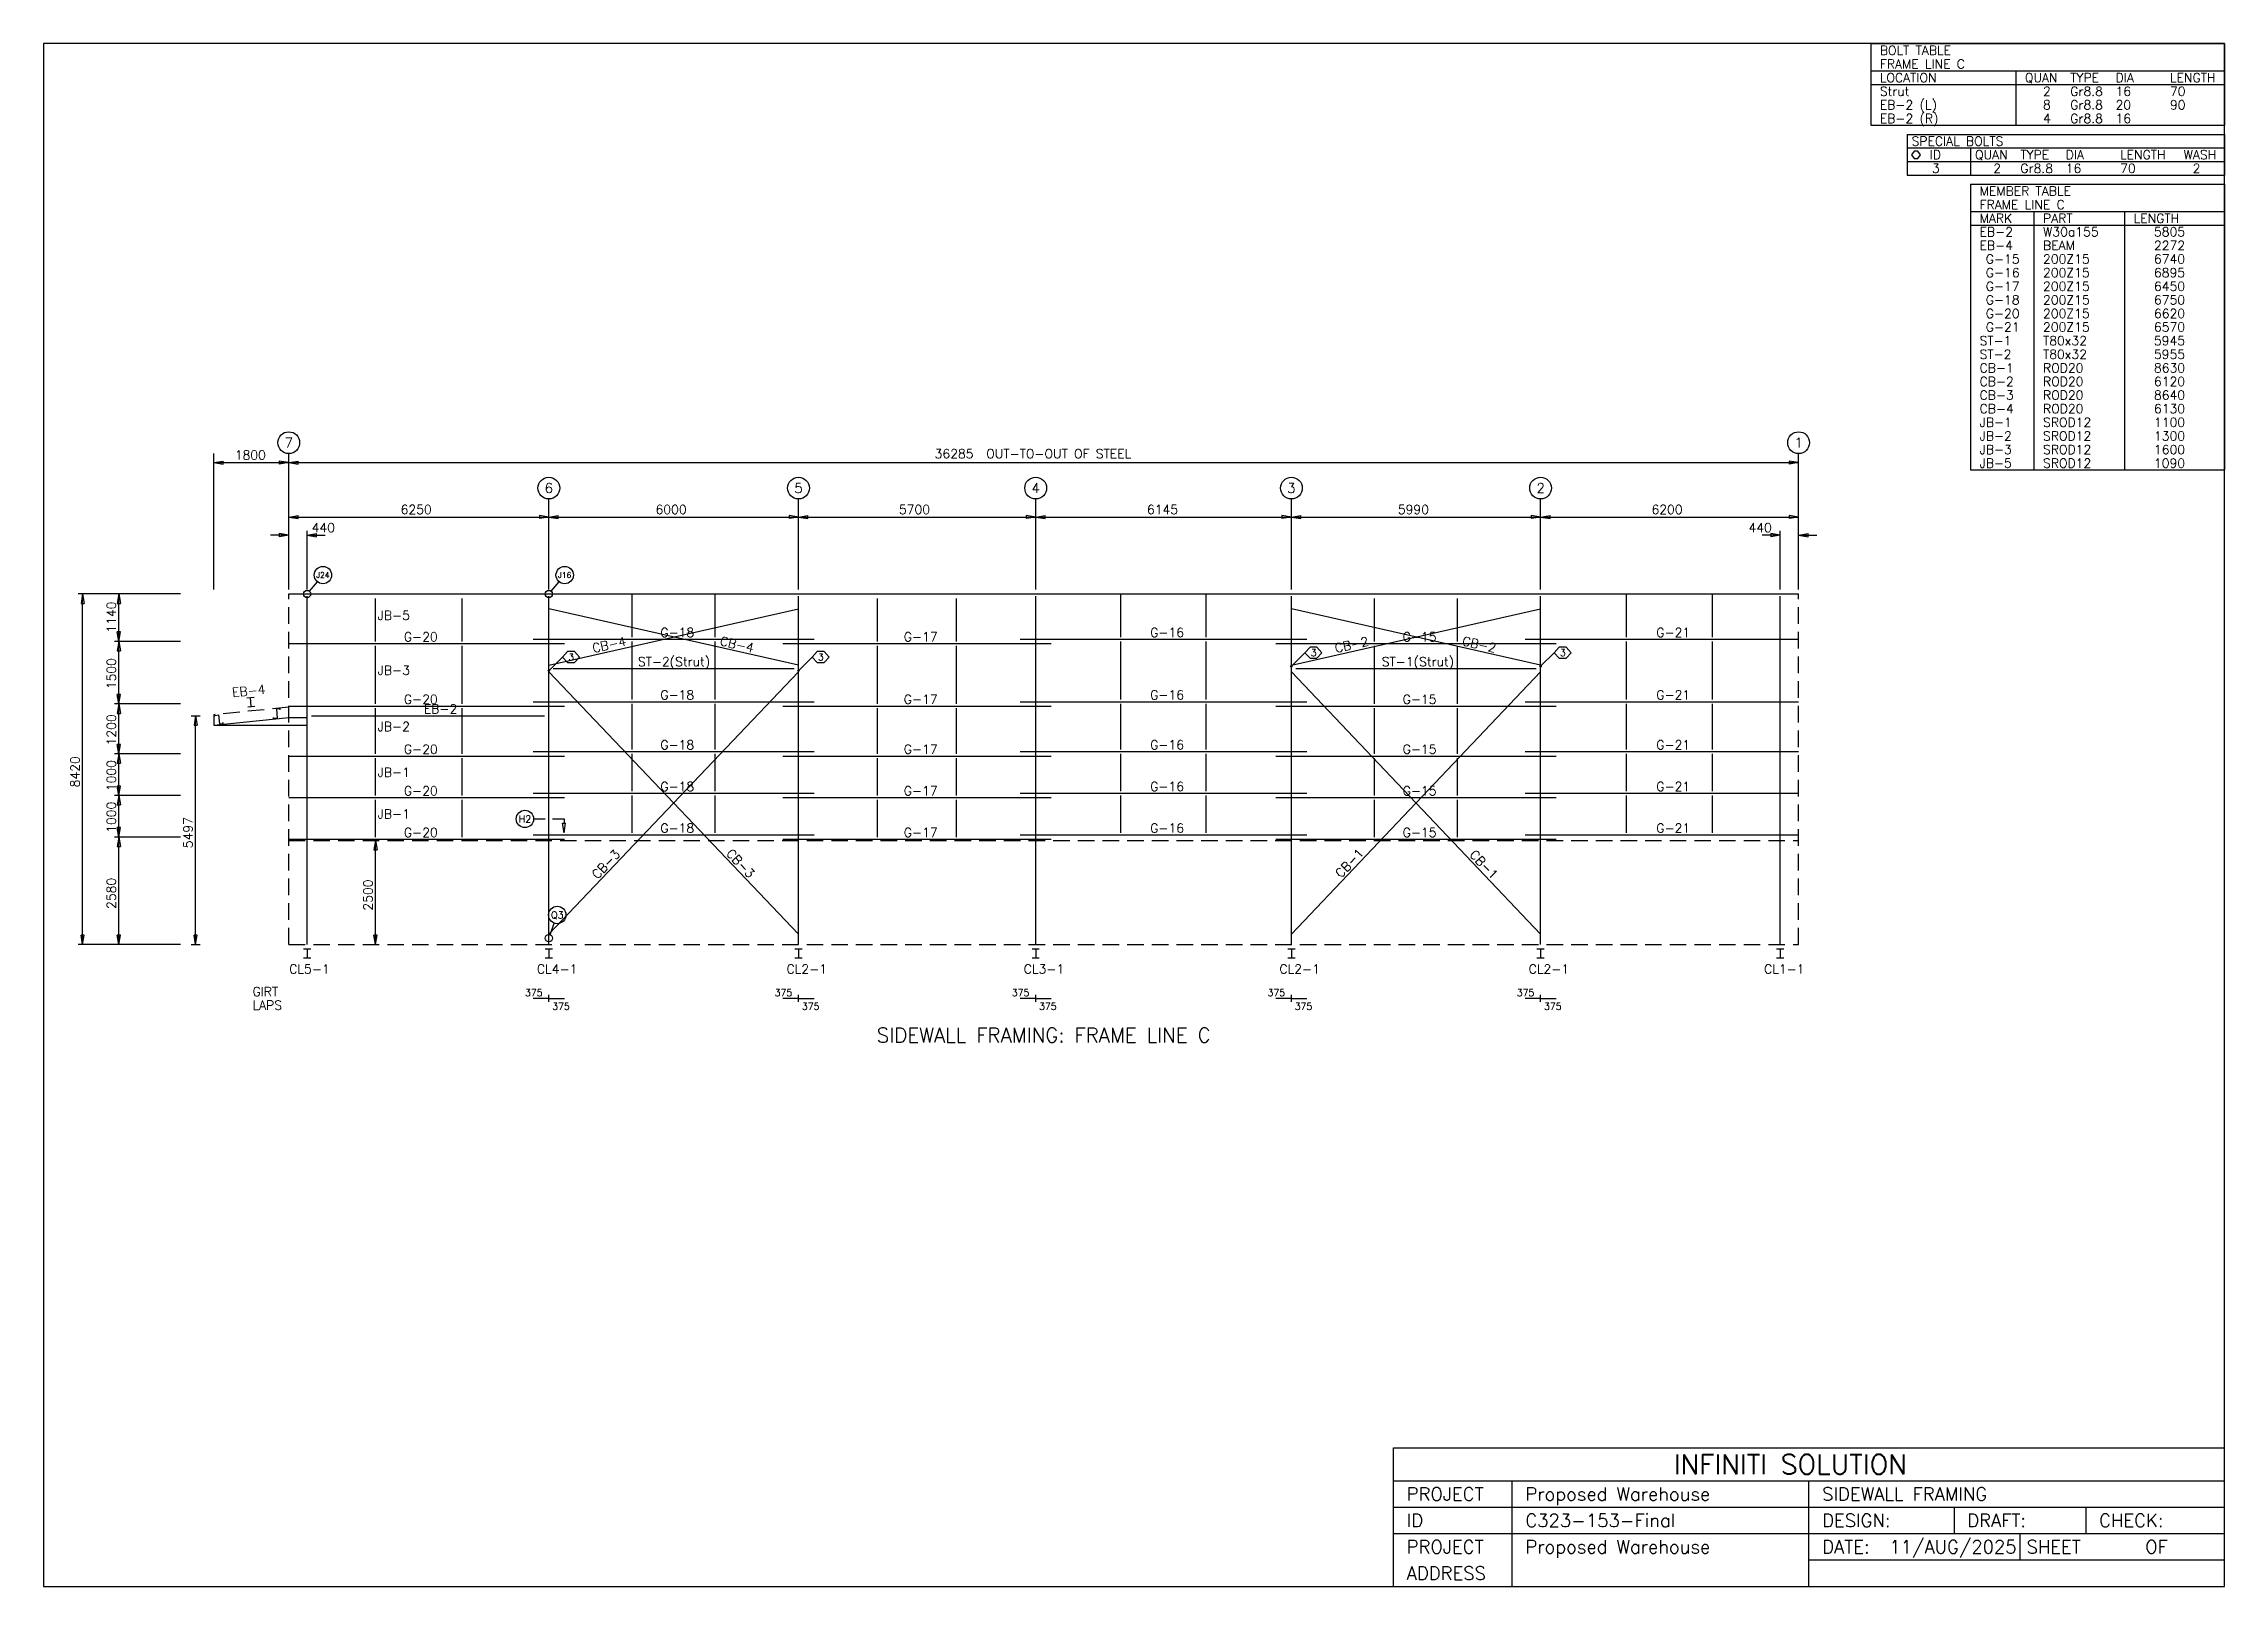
# Model space of a CAD drawing. Extents: x 0 to 52410, y 0 to 37061.
import ezdxf
from ezdxf.enums import TextEntityAlignment as Align

# ---------------------------------------------------------------- set-up
doc = ezdxf.new("R2010")
doc.units = 0
doc.linetypes.add('CONTIN', pattern=[0])
doc.linetypes.add('DASHED', pattern=[592.69, 396.19, -196.5])
doc.layers.get('0').update_dxf_attribs({"linetype": 'CONTIN'})
for name, color, linetype in [('1', 7, 'CONTIN'), ('10', 10, 'CONTIN'), ('11', 7, 'CONTIN'), ('12', 6, 'CONTIN'), ('13', 1, 'CONTIN'), ('14', 7, 'CONTIN'), ('15', 7, 'CONTIN'), ('2', 6, 'CONTIN'), ('22', 7, 'CONTIN'), ('26', 7, 'CONTIN'), ('3', 7, 'CONTIN'), ('4', 7, 'CONTIN'), ('5', 5, 'DASHED'), ('7', 7, 'CONTIN')]:
    doc.layers.add(name, color=color, linetype=linetype)
doc.styles.add('SIMPLEX', font='SIMPLEX')

# ---------------------------------------------------------------- blocks, each defined once
blk = doc.blocks.new('WCOL')
for p, q in [((-10.2, 0), (10.2, 0)), ((0, 0), (0, -25.4)), ((-10.2, -25.4), (10.2, -25.4))]:
    blk.add_line(p, q)
blk = doc.blocks.new('HEXAGON')
for p, q in [((7.6, 10.2), (0, 0)), ((0, 0), (7.6, -10.2)), ((17.8, 10.2), (7.6, 10.2)), ((25.4, 0), (17.8, 10.2)), ((17.8, -10.2), (25.4, 0)), ((7.6, -10.2), (17.8, -10.2))]:
    blk.add_line(p, q)
blk = doc.blocks.new('ARROW')
for p, q in [((0, 0), (-227, 38)), ((-227, 38), (-227, -38)), ((0, 0), (-227, -38))]:
    blk.add_line(p, q)
blk = doc.blocks.new('ARROWP')
for p, q in [((0, 0), (-227, 38)), ((-227, 38), (-227, -38)), ((0, 0), (-227, -38))]:
    blk.add_line(p, q)
blk = doc.blocks.new('CUTSEC')
at = {"layer": '7'}
for p, q in [((-366, 0), (-87, 0)), ((87, 0), (366, 0)), ((366, 0), (366, 105))]:
    blk.add_line(p, q, dxfattribs=at)
at = {"layer": '7', "rotation": 90}
blk.add_blockref('ARROWP', (366, 331), dxfattribs=at)
blk = doc.blocks.new('ZCOL')
for p, q in [((10.2, 0), (0, 0)), ((0, 0), (0, -25.4)), ((10.2, -2.5), (10.2, 0)), ((-10.2, -25.4), (-10.2, -22.9)), ((0, -25.4), (-10.2, -25.4))]:
    blk.add_line(p, q)
blk = doc.blocks.new('SW2FRM')
at = {"layer": '1'}
for p, q in [((0, 8420), (6607.56689, 8420)), ((5892.43262, 8420), (12607.5674, 8420)), ((8250.00098, 7384.59473), (8250.00098, 8420)), ((10249.999, 7384.59473), (10249.999, 8420)), ((11892.4316, 8420), (18307.5664, 8420)), ((17592.4316, 8420), (24452.5664, 8420)), ((19998.332, 7384.59473), (19998.332, 8420)), ((22046.666, 7384.59473), (22046.666, 8420)), ((23737.4316, 8420), (30442.5664, 8420)), ((29727.4277, 8420), (36284.9961, 8420)), ((32151.6602, 7384.59473), (32151.6602, 8420)), ((34218.332, 7384.59473), (34218.332, 8420)), ((2083.3335, 7279.99951), (2083.3335, 8315.4043)), ((4166.66699, 7279.99951), (4166.66699, 8315.4043)), ((6250, 6706.19971), (12249.999, 8062.90234)), ((12249.999, 6706.19971), (6250, 8062.90234)), ((14150.002, 7279.99951), (14150.002, 8315.4043)), ((16050, 7279.99951), (16050, 8315.4043)), ((24094.998, 6706.19971), (30084.998, 8062.90234)), ((30084.998, 6706.19971), (24094.998, 8062.90234)), ((26091.666, 7279.99951), (26091.666, 8315.4043)), ((28088.332, 7279.99951), (28088.332, 8315.4043)), ((0, 7227.70264), (6624.99951, 7227.70264)), ((2083.3335, 5780), (2083.3335, 7175.40479)), ((4166.66699, 5780), (4166.66699, 7175.40479)), ((5875.00049, 7332.29736), (12625, 7332.29736)), ((8250.00098, 5884.59521), (8250.00098, 7279.99951)), ((10249.999, 5884.59521), (10249.999, 7279.99951)), ((11874.999, 7227.70264), (18324.998, 7227.70264)), ((14150.002, 5780), (14150.002, 7175.40479)), ((16050, 5780), (16050, 7175.40479)), ((17574.998, 7332.29736), (24470, 7332.29736)), ((19998.332, 5884.59521), (19998.332, 7279.99951)), ((22046.666, 5884.59521), (22046.666, 7279.99951)), ((23719.998, 7227.70264), (30459.9961, 7227.70264)), ((26091.666, 5780), (26091.666, 7175.40479)), ((28088.332, 5780), (28088.332, 7175.40479)), ((29709.9961, 7332.29736), (36284.9961, 7332.29736)), ((32151.6602, 5884.59521), (32151.6602, 7279.99951)), ((34218.332, 5884.59521), (34218.332, 7279.99951)), ((6250, 250), (12249.999, 6553.7998)), ((12249.999, 250), (6250, 6553.7998)), ((6354.59521, 6630), (12145.4043, 6630)), ((24094.998, 250), (30084.998, 6553.7998)), ((30084.998, 250), (24094.998, 6553.7998)), ((24199.5938, 6630), (29980.4023, 6630)), ((5875.00049, 5832.29736), (12625, 5832.29736)), ((8250.00098, 4684.59521), (8250.00098, 5780)), ((10249.999, 4684.59521), (10249.999, 5780)), ((17574.998, 5832.29736), (24470, 5832.29736)), ((19998.332, 4684.59521), (19998.332, 5780)), ((22046.666, 4684.59521), (22046.666, 5780)), ((29709.9961, 5832.29736), (36284.9961, 5832.29736)), ((32151.6602, 4684.59521), (32151.6602, 5780)), ((34218.332, 4684.59521), (34218.332, 5780)), ((-1800.0092, 5269.99951), (0, 5450)), ((-1800.0092, 5269.99951), (0, 5269.99951)), ((-1800.0092, 5269.99951), (-1800.0092, 5269.99951)), ((0, 5727.70264), (6624.99951, 5727.70264)), ((0, 5450), (439.99997, 5450)), ((0, 5269.99951), (439.99997, 5269.99951)), ((544.59491, 5496.7998), (6145.40479, 5496.7998)), ((2083.3335, 4580), (2083.3335, 5675.40479)), ((4166.66699, 4580), (4166.66699, 5675.40479)), ((11874.999, 5727.70264), (18324.998, 5727.70264)), ((14150.002, 4580), (14150.002, 5675.40479)), ((16050, 4580), (16050, 5675.40479)), ((23719.998, 5727.70264), (30459.9961, 5727.70264)), ((26091.666, 4580), (26091.666, 5675.40479)), ((28088.332, 4580), (28088.332, 5675.40479)), ((0, 4527.70215), (6624.99951, 4527.70215)), ((2083.3335, 3580), (2083.3335, 4475.40479)), ((4166.66699, 3580), (4166.66699, 4475.40479)), ((5875.00049, 4632.29736), (12625, 4632.29736)), ((8250.00098, 3684.59521), (8250.00098, 4580)), ((10249.999, 3684.59521), (10249.999, 4580)), ((11874.999, 4527.70215), (18324.998, 4527.70215)), ((14150.002, 3580), (14150.002, 4475.40479)), ((16050, 3580), (16050, 4475.40479)), ((17574.998, 4632.29736), (24470, 4632.29736)), ((19998.332, 3684.59521), (19998.332, 4580)), ((22046.666, 3684.59521), (22046.666, 4580)), ((23719.998, 4527.70215), (30459.9961, 4527.70215)), ((26091.666, 3580), (26091.666, 4475.40479)), ((28088.332, 3580), (28088.332, 4475.40479)), ((29709.9961, 4632.29736), (36284.9961, 4632.29736)), ((32151.6602, 3684.59521), (32151.6602, 4580)), ((34218.332, 3684.59521), (34218.332, 4580)), ((0, 3527.70239), (6624.99951, 3527.70239)), ((2083.3335, 2580), (2083.3335, 3475.40479)), ((4166.66699, 2580), (4166.66699, 3475.40479)), ((5875.00049, 3632.29761), (12625, 3632.29761)), ((8250.00098, 2684.59497), (8250.00098, 3580)), ((10249.999, 2684.59497), (10249.999, 3580)), ((11874.999, 3527.70239), (18324.998, 3527.70239)), ((14150.002, 2580), (14150.002, 3475.40479)), ((16050, 2580), (16050, 3475.40479)), ((17574.998, 3632.29761), (24470, 3632.29761)), ((19998.332, 2684.59497), (19998.332, 3580)), ((22046.666, 2684.59497), (22046.666, 3580)), ((23719.998, 3527.70239), (30459.9961, 3527.70239)), ((26091.666, 2580), (26091.666, 3475.40479)), ((28088.332, 2580), (28088.332, 3475.40479)), ((29709.9961, 3632.29761), (36284.9961, 3632.29761)), ((32151.6602, 2684.59497), (32151.6602, 3580)), ((34218.332, 2684.59497), (34218.332, 3580)), ((5875.00049, 2632.29736), (12625, 2632.29736)), ((17574.998, 2632.29736), (24470, 2632.29736)), ((29709.9961, 2632.29736), (36284.9961, 2632.29736)), ((0, 2527.70264), (6624.99951, 2527.70264)), ((11874.999, 2527.70264), (18324.998, 2527.70264)), ((23719.998, 2527.70264), (30459.9961, 2527.70264))]:
    blk.add_line(p, q, dxfattribs=at)
at = {"layer": '12'}
for p, q in [((-1799.9998, 8524.59473), (-1799.9998, 11793.1846)), ((0, 8524.59473), (0, 11793.1846)), ((0.00013, 8524.59473), (0.00013, 11793.1846)), ((36284.9961, 8524.59473), (36284.9961, 11793.1846)), ((6250, 8524.59473), (6250, 10703.6553)), ((12249.999, 8524.59473), (12249.999, 10703.6553)), ((17949.998, 8524.59473), (17949.998, 10703.6553)), ((24094.998, 8524.59473), (24094.998, 10703.6553)), ((30084.998, 8524.59473), (30084.998, 10703.6553)), ((36284.9961, 8524.59473), (36284.9961, 10703.6553)), ((439.99997, 8524.59473), (439.99997, 9936.62598)), ((35844.9961, 8524.59473), (35844.9961, 9936.62598)), ((-4188.2495, 8420), (-5059.8735, 8420)), ((-2601.894, 8420), (-4188.2495, 8420)), ((-4083.6543, 8420), (-4083.6543, 8420)), ((-2601.894, 7279.99951), (-4188.2495, 7279.99951)), ((-4083.6543, 7279.99951), (-4083.6543, 7279.99951)), ((-4083.6543, 7279.99951), (-4083.6543, 7279.99951)), ((-2601.894, 5780), (-4188.2495, 5780)), ((-4083.6543, 5780), (-4083.6543, 5780)), ((-4083.6543, 5780), (-4083.6543, 5780)), ((-2347.6704, 5496.7998), (-2129.7644, 5496.7998)), ((-2601.894, 4580), (-4188.2495, 4580)), ((-4083.6543, 4580), (-4083.6543, 4580)), ((-4083.6543, 4580), (-4083.6543, 4580)), ((-2601.894, 3580), (-4188.2495, 3580)), ((-4083.6543, 3580), (-4083.6543, 3580)), ((-4083.6543, 3580), (-4083.6543, 3580)), ((-2601.894, 2580), (-4188.2495, 2580)), ((-4083.6543, 2580), (-4083.6543, 2580)), ((-4083.6541, 2580), (-4083.6541, 2580)), ((-4188.2495, 0), (-5059.8735, 0)), ((-2601.894, 0), (-4188.2495, 0)), ((-4083.6543, 0), (-4083.6543, 0)), ((-2347.6704, 0), (-2129.7644, 0))]:
    blk.add_line(p, q, dxfattribs=at)
at = {"layer": '13'}
for centre in [(0, 12054.6719), (36284.9961, 12054.6719), (6250, 10965.1426), (12249.999, 10965.1426), (17949.998, 10965.1426), (24094.998, 10965.1426), (30084.998, 10965.1426)]:
    blk.add_circle(centre, 261.48718, dxfattribs=at)
at = {"layer": '2'}
for p, q in [((-1800, 11575.2783), (0, 11575.2783)), ((0, 11575.2783), (36284.9961, 11575.2783)), ((0, 10267.8428), (36284.9961, 10267.8428)), ((0, 9832.03027), (-435.81195, 9832.03027)), ((439.99997, 9832.03027), (875.81195, 9832.03027)), ((35844.9961, 9832.03027), (35409.1836, 9832.03027)), ((36284.9961, 9832.03027), (36720.8086, 9832.03027)), ((-4955.2783, 0), (-4955.2783, 8420)), ((-4083.6543, 7279.99951), (-4083.6543, 8420)), ((-4083.6543, 5780), (-4083.6543, 7279.99951)), ((6250, 6577.70264), (6576.85889, 6904.56152)), ((12249.999, 6577.70264), (12576.8584, 6904.56152)), ((24094.998, 6682.29736), (24421.8574, 7009.15625)), ((30084.998, 6682.29736), (30411.8555, 7009.15625)), ((-4083.6543, 4580), (-4083.6543, 5780)), ((-2238.7173, 0), (-2238.7173, 5496.7998)), ((-4083.6543, 3580), (-4083.6543, 4580)), ((-4083.6543, 2580), (-4083.6543, 3580)), ((-4083.6543, 0), (-4083.6541, 2580)), ((2083.33325, 0), (2083.33325, 2500)), ((6250, -1294.3615), (5875.00049, -1294.3615)), ((6250, -1376.0763), (6250, -1212.6467)), ((6250, -1376.0763), (6250, -1212.6467)), ((6250, -1294.3615), (6624.99951, -1294.3615)), ((12249.999, -1294.3615), (11874.999, -1294.3615)), ((12249.999, -1376.0763), (12249.999, -1212.6467)), ((12249.999, -1376.0763), (12249.999, -1212.6467)), ((12249.999, -1294.3615), (12625, -1294.3615)), ((17949.998, -1294.3615), (17574.998, -1294.3615)), ((17949.998, -1376.0763), (17949.998, -1212.6467)), ((17949.998, -1376.0763), (17949.998, -1212.6467)), ((17949.998, -1294.3615), (18324.998, -1294.3615)), ((24094.998, -1294.3615), (23719.998, -1294.3615)), ((24094.998, -1376.0763), (24094.998, -1212.6467)), ((24094.998, -1376.0763), (24094.998, -1212.6467)), ((24094.998, -1294.3615), (24470, -1294.3615)), ((30084.998, -1294.3615), (29709.9961, -1294.3615)), ((30084.998, -1376.0763), (30084.998, -1212.6467)), ((30084.998, -1376.0763), (30084.998, -1212.6467)), ((30084.998, -1294.3615), (30459.9961, -1294.3615))]:
    blk.add_line(p, q, dxfattribs=at)
for centre in [(6250, 6577.70264), (12249.999, 6577.70264), (24094.998, 6682.29736), (30084.998, 6682.29736)]:
    blk.add_circle(centre, 16.34295, dxfattribs=at)
at = {"layer": '4'}
for p, q in [((439.99997, 0), (439.99997, 8367.70215)), ((6250, 0), (6250, 8367.70215)), ((12249.999, 0), (12249.999, 8367.70215)), ((17949.998, 0), (17949.998, 8367.70215)), ((24094.998, 0), (24094.998, 8367.70215)), ((30084.998, 0), (30084.998, 8367.70215)), ((35844.9961, 0), (35844.9961, 8367.70215))]:
    blk.add_line(p, q, dxfattribs=at)
at = {"layer": '5'}
for p, q in [((0, 0), (0, 8420)), ((36284.9961, 0), (36284.9961, 8420)), ((0, 5700), (-1800, 5520)), ((-1800, 5520), (-1800, 5269.99951)), ((0, 0), (0, 2500)), ((0, 2500), (36284.9961, 2500)), ((36284.9961, 0), (36284.9961, 2500)), ((0, 0), (36284.9961, 0))]:
    blk.add_line(p, q, dxfattribs=at)
at = {"layer": '7'}
for p, q in [((496.02786, 8486.76953), (686.52264, 8713.78613)), ((6306.02734, 8486.76953), (6496.52246, 8713.78613)), ((6279.8125, 234.30524), (6381.17676, 512.78302))]:
    blk.add_line(p, q, dxfattribs=at)
for centre, radius in [((820.9895, 8874.03223), 209.18973), ((6630.98877, 8874.03223), 209.18973), ((439.99997, 8420), 87.16239), ((6250, 8420), 87.16239), ((5674.72852, 3015.81226), 209.18973), ((6452.72852, 709.35565), 209.18973), ((6250, 152.39999), 87.16239)]:
    blk.add_circle(centre, radius, dxfattribs=at)
at = {"layer": '10', "rotation": 5.711}
for name, p, xscale, yscale, zscale in [('WCOL', (-900.00458, 5717.17139), 8.57897568, -8.5789757, -8.5789757), ('ZCOL', (-1689.4266, 5513.62451), -8.75, 8.46988392, 8.46988392), ('ZCOL', (-298.51117, 5652.71436), 8.75, 8.46988392, 8.46988392)]:
    blk.add_blockref(name, p, dxfattribs=dict(at, xscale=xscale, yscale=yscale, zscale=zscale))
at = {"layer": '10', "xscale": 8.57897568, "yscale": 8.57897568, "zscale": 8.57897568}
for p in [(439.99997, -104.59486), (6250, -104.59486), (12249.999, -104.59486), (17949.998, -104.59486), (24094.998, -104.59486), (30084.998, -104.59486), (35844.9961, -104.59486)]:
    blk.add_blockref('WCOL', p, dxfattribs=at)
at = {"layer": '2'}
for p, rotation in [((-1800, 11575.2783), 180), ((0, 11575.2783), 180), ((0, 10267.8428), 180), ((6250, 10267.8428), 180), ((12249.999, 10267.8428), 180), ((17949.998, 10267.8428), 180), ((24094.998, 10267.8428), 180), ((30084.998, 10267.8428), 180), ((439.99997, 9832.03027), 180), ((36284.9961, 9832.03027), 180), ((-4955.2783, 8420), 90), ((-4083.6543, 8420), 90), ((-4083.6543, 7279.99951), 270), ((-4083.6543, 7279.99951), 90), ((-4083.6543, 5780), 270), ((-4083.6543, 5780), 90), ((-2238.7173, 5496.7998), 90), ((-4083.6543, 4580), 270), ((-4083.6543, 4580), 90), ((-4083.6543, 3580), 270), ((-4083.6543, 3580), 90), ((-4083.6543, 2580), 270), ((-4083.6541, 2580), 90), ((2083.33325, 2500), 90), ((-4955.2783, 0), 270), ((-4083.6543, 0), 270), ((-2238.7173, 0), 270), ((2083.33325, 0), 270)]:
    blk.add_blockref('ARROW', p, dxfattribs=dict(at, rotation=rotation))
for p in [(0, 11575.2783), (36284.9961, 11575.2783), (6250, 10267.8428), (12249.999, 10267.8428), (17949.998, 10267.8428), (24094.998, 10267.8428), (30084.998, 10267.8428), (36284.9961, 10267.8428), (0, 9832.03027), (35844.9961, 9832.03027)]:
    blk.add_blockref('ARROW', p, dxfattribs=at)
at = {"layer": '2', "xscale": 16.0855789, "yscale": 12.8684635, "zscale": 12.8684635}
for p in [(6576.85889, 6904.56152), (12576.8584, 6904.56152), (24421.8574, 7009.15625), (30411.8555, 7009.15625)]:
    blk.add_blockref('HEXAGON', p, dxfattribs=at)
at = {"layer": '7', "yscale": -1, "zscale": -1}
blk.add_blockref('CUTSEC', (6250, 3015.81226), dxfattribs=at)
at = {"layer": '11', "style": 'SIMPLEX'}
for s, height, p in [('1800', 217.905975, (-1297.6785, 11647.9141)), ('36285', 217.905975, (15522.1797, 11679.874)), ('6250', 217.905975, (2689.18774, 10340.4775)), ('6000', 217.905975, (8814.1875, 10340.4775)), ('5700', 217.905975, (14664.1875, 10340.4775)), ('6145', 217.905975, (20624.8203, 10340.4775)), ('5990', 217.905975, (26654.1875, 10340.4775)), ('6200', 217.905975, (32749.1836, 10340.4775)), ('440', 217.905975, (548.95294, 9904.66602)), ('440', 217.905975, (35082.3281, 9904.66602)), ('375', 163.429489, (5677.99658, -1239.885)), ('375', 163.429489, (6331.71436, -1566.7439)), ('375', 163.429489, (11677.9961, -1239.885)), ('375', 163.429489, (12331.7139, -1566.7439)), ('375', 163.429489, (17377.9941, -1239.885)), ('375', 163.429489, (18031.7129, -1566.7439)), ('375', 163.429489, (23522.9941, -1239.885)), ('375', 163.429489, (24176.7129, -1566.7439)), ('375', 163.429489, (29512.9961, -1239.885)), ('375', 163.429489, (30166.7129, -1566.7439))]:
    blk.add_text(s, height=height, dxfattribs=at).set_placement(p)
for s, p in [('1140', (-4156.29, 7490.45508)), ('1500', (-4156.29, 6132.32129)), ('1200', (-4156.29, 4782.32129)), ('8420', (-5027.9136, 3774.18823)), ('1000', (-4156.29, 3682.32202)), ('1000', (-4156.29, 2682.32153)), ('5497', (-2311.3525, 2312.58813)), ('2580', (-4156.29, 854.18805)), ('2500', (2010.69788, 814.18811))]:
    blk.add_text(s, height=217.905975, rotation=90, dxfattribs=at).set_placement(p)
at = {"layer": '13', "style": 'SIMPLEX'}
for s, p in [('7', (0, 11937.002)), ('1', (36284.9961, 11937.002)), ('6', (6250, 10847.4727)), ('5', (12249.999, 10847.4727)), ('4', (17949.998, 10847.4727)), ('3', (24094.998, 10847.4727)), ('2', (30084.998, 10847.4727))]:
    blk.add_text(s, height=235.33847, dxfattribs=at).set_placement(p, align=Align.CENTER)
at = {"layer": '15', "style": 'SIMPLEX'}
blk.add_text(' OUT-TO-OUT OF STEEL', height=217.905975, dxfattribs=at).set_placement((16611.709, 11679.874))
blk.add_text('SIDEWALL FRAMING: FRAME LINE C', height=348.649567, dxfattribs=at).set_placement((18142.498, -2351.2056), align=Align.CENTER)
at = {"layer": '2', "style": 'SIMPLEX'}
for s, height, p in [('3', 163.42949, (6715.77393, 6822.84717)), ('3', 163.42949, (12715.7734, 6822.84717)), ('3', 163.42949, (24560.7734, 6927.44238)), ('3', 163.42949, (30550.7676, 6927.44238)), ('GIRT', 217.905975, (-871.6239, -1239.885)), ('LAPS', 217.905975, (-871.6239, -1566.744))]:
    blk.add_text(s, height=height, dxfattribs=at).set_placement(p)
at = {"layer": '3', "style": 'SIMPLEX'}
for s, p in [('JB-5', (2135.63086, 7797.70264)), (' G-20', (2618.36841, 7282.17871)), (' G-18', (8781.50195, 7386.77393)), (' G-17', (14631.502, 7282.17871)), (' G-16', (20554, 7386.77393)), (' G-15', (26621.5, 7282.17871)), (' G-21', (32716.5, 7386.77393)), ('ST-2(Strut)', (8389.27051, 6684.47656)), ('ST-1(Strut)', (26267.4004, 6684.47656)), ('JB-3', (2135.63086, 6477.70264)), (' G-20', (2618.36841, 5782.17871)), ('EB-2', (3246.94165, 5551.27637)), (' G-18', (8781.50195, 5886.77393)), (' G-17', (14631.502, 5782.17871)), (' G-16', (20554, 5886.77393)), (' G-15', (26621.5, 5782.17871)), (' G-21', (32716.5, 5886.77393)), ('JB-2', (2135.63086, 5127.70264)), (' G-20', (2618.36841, 4582.17871)), (' G-18', (8781.50195, 4686.77393)), (' G-17', (14631.502, 4582.17871)), (' G-16', (20554, 4686.77393)), (' G-15', (26621.5, 4582.17871)), (' G-21', (32716.5, 4686.77393)), ('JB-1', (2135.63086, 4027.70215)), (' G-20', (2618.36841, 3582.17896)), (' G-18', (8781.50195, 3686.77417)), (' G-17', (14631.502, 3582.17896)), (' G-16', (20554, 3686.77417)), (' G-15', (26621.5, 3582.17896)), (' G-21', (32716.5, 3686.77417)), ('JB-1', (2135.63086, 3027.70239)), (' G-20', (2618.36841, 2582.1792)), (' G-18', (8781.50195, 2686.77417)), (' G-17', (14631.502, 2582.1792)), (' G-16', (20554, 2686.77417)), (' G-15', (26621.5, 2582.1792)), (' G-21', (32716.5, 2686.77417)), (' CL5-1', (-137.45091, -699.47821)), (' CL4-1', (5814.1875, -699.47821)), (' CL2-1', (11814.1875, -699.47821)), (' CL3-1', (17514.1855, -699.47821)), (' CL2-1', (23659.1855, -699.47821)), (' CL2-1', (29649.1836, -699.47821)), (' CL1-1', (35305.6797, -699.47821))]:
    blk.add_text(s, height=217.905975, dxfattribs=at).set_placement(p)
for s, rotation, p in [('CB-4', 12.741, (7323.53174, 7004.79492)), ('CB-4', -12.741, (10347.5605, 7192.2251)), ('CB-2', 12.762, (25166.0449, 7004.64209)), ('CB-2', -12.762, (28185.1113, 7192.37012)), ('EB-4', 5.711, (-1349.9154, 5945.92139)), ('CB-3', 46.414, (7417.58643, 1555.72156)), ('CB-3', -46.414, (10496.5059, 2171.29468)), ('CB-1', 46.462, (25286.5781, 1583.08838)), ('CB-1', -46.462, (28360.5605, 2143.86182))]:
    blk.add_text(s, height=217.905975, rotation=rotation, dxfattribs=at).set_placement(p)
at = {"layer": '7', "style": 'SIMPLEX'}
for s, height, p in [('J24', 133.881424, (820.9895, 8874.03223)), ('J16', 133.881424, (6630.98877, 8874.03223)), ('H2', 167.351791, (5674.72852, 3015.81226)), ('Q3', 167.351791, (6452.72852, 709.35565))]:
    blk.add_text(s, height=height, dxfattribs=at).set_placement(p, align=Align.MIDDLE_CENTER)
blk = doc.blocks.new('SW2TBL')
for p, q in [((-6101.3672, 0), (0, 0)), ((-6101.3672, 0), (-6101.3672, -6864.04)), ((0, 0), (0, -6864.04)), ((-6101.3672, -653.71796), (0, -653.71796)), ((-6101.3672, -653.71796), (-6101.3672, -980.57697)), ((-6101.3672, -980.57697), (-6101.3672, -6864.04)), ((-6101.3672, -980.57697), (0, -980.57697)), ((-4576.0259, -653.71796), (-4576.0259, -980.57697)), ((-4576.0259, -980.57697), (-4576.0259, -6864.04)), ((-2396.9658, -653.71796), (-2396.9658, -980.57697)), ((-2396.9658, -980.57697), (-2396.9658, -6864.04)), ((-6101.3672, -6864.04), (0, -6864.04))]:
    blk.add_line(p, q)
at = {"layer": '14', "style": 'SIMPLEX'}
for s, p in [('MEMBER TABLE', (-5883.4614, -272.38248)), ('FRAME LINE C', (-5883.4614, -599.24139)), ('MARK', (-5883.4614, -926.10046)), ('PART', (-4358.1196, -926.10046)), ('LENGTH', (-2179.0601, -926.10046))]:
    blk.add_text(s, height=217.905975, dxfattribs=at).set_placement(p)
at = {"layer": '26', "style": 'SIMPLEX'}
for s, p in [('EB-2', (-5883.4614, -1252.9594)), ('W30a155', (-4358.1196, -1252.9594)), ('   5805', (-2179.0601, -1252.9594)), ('EB-4', (-5883.4614, -1579.8182)), ('BEAM', (-4358.1196, -1579.8182)), ('   2272', (-2179.0601, -1579.8182)), (' G-15', (-5883.4614, -1906.6772)), (' G-16', (-5883.4614, -2233.5361)), ('200Z15', (-4358.1196, -1906.6772)), ('200Z15', (-4358.1196, -2233.5361)), ('   6740', (-2179.0601, -1906.6772)), ('   6895', (-2179.0601, -2233.5361)), (' G-17', (-5883.4614, -2560.395)), ('200Z15', (-4358.1196, -2560.395)), ('   6450', (-2179.0601, -2560.395)), (' G-18', (-5883.4614, -2887.2539)), (' G-20', (-5883.4614, -3214.113)), ('200Z15', (-4358.1196, -2887.2539)), ('200Z15', (-4358.1196, -3214.113)), ('   6750', (-2179.0601, -2887.2539)), ('   6620', (-2179.0601, -3214.113)), ('ST-1', (-5883.4614, -3867.8313)), (' G-21', (-5883.4614, -3540.9719)), ('T80x32', (-4358.1196, -3867.8313)), ('200Z15', (-4358.1196, -3540.9719)), ('   5945', (-2179.0601, -3867.8313)), ('   6570', (-2179.0601, -3540.9719)), ('ST-2', (-5883.4614, -4194.6904)), ('T80x32', (-4358.1196, -4194.6904)), ('   5955', (-2179.0601, -4194.6904)), ('CB-1', (-5883.4614, -4521.5493)), ('CB-2', (-5883.4614, -4848.4087)), ('ROD20', (-4358.1196, -4521.5493)), ('ROD20', (-4358.1196, -4848.4087)), ('   8630', (-2179.0601, -4521.5493)), ('   6120', (-2179.0601, -4848.4087)), ('CB-3', (-5883.4614, -5175.2676)), ('ROD20', (-4358.1196, -5175.2676)), ('   8640', (-2179.0601, -5175.2676)), ('JB-1', (-5883.4614, -5828.9858)), ('CB-4', (-5883.4614, -5502.127)), ('SROD12', (-4358.1196, -5828.9858)), ('ROD20', (-4358.1196, -5502.127)), ('   6130', (-2179.0601, -5502.127)), ('   1100', (-2179.0601, -5828.9858)), ('JB-2', (-5883.4614, -6155.8452)), ('JB-3', (-5883.4614, -6482.7041)), ('SROD12', (-4358.1196, -6155.8452)), ('SROD12', (-4358.1196, -6482.7041)), ('   1300', (-2179.0601, -6155.8452)), ('   1600', (-2179.0601, -6482.7041)), ('JB-5', (-5883.4614, -6809.563)), ('SROD12', (-4358.1196, -6809.563)), ('   1090', (-2179.0601, -6809.563))]:
    blk.add_text(s, height=217.905975, dxfattribs=at).set_placement(p)
blk = doc.blocks.new('SW2BLT')
for p, q in [((-8498.333, 0), (0, 0)), ((-8498.333, 0), (-8498.333, -1961.1536)), ((0, 0), (0, -1961.1536)), ((-8498.333, -653.71796), (0, -653.71796)), ((-8498.333, -980.57697), (0, -980.57697)), ((-5011.8374, -653.71796), (-5011.8374, -980.57697)), ((-5011.8374, -980.57697), (-5011.8374, -1961.1536)), ((-8498.333, -1961.1536), (0, -1961.1536))]:
    blk.add_line(p, q)
at = {"layer": '14', "style": 'SIMPLEX'}
for s, p in [('BOLT TABLE', (-8280.4268, -272.38248)), ('FRAME LINE C', (-8280.4268, -599.24139)), ('LOCATION', (-8280.4268, -926.10046)), ('QUAN', (-4793.9312, -926.10046)), ('TYPE', (-3704.4011, -926.10046)), ('DIA', (-2614.8713, -926.10046)), ('LENGTH', (-1307.4358, -926.10046))]:
    blk.add_text(s, height=217.905975, dxfattribs=at).set_placement(p)
at = {"layer": '26', "style": 'SIMPLEX'}
for s, height, p in [('Strut', 217.905975, (-8280.4268, -1252.9594)), ('2', 217.90598, (-4358.1191, -1252.9594)), ('Gr8.8', 217.905975, (-3704.4011, -1252.9594)), ('16', 217.905975, (-2614.8713, -1252.9594)), ('70', 217.905975, (-1307.4358, -1252.9594)), ('EB-2 (L)', 217.905975, (-8280.4268, -1579.8182)), ('8', 217.90598, (-4358.1191, -1579.8182)), ('Gr8.8', 217.905975, (-3704.4011, -1579.8182)), ('20', 217.905975, (-2614.8713, -1579.8182)), ('90', 217.905975, (-1307.4358, -1579.8182)), ('EB-2 (R)', 217.905975, (-8280.4268, -1906.6772)), ('4', 217.90598, (-4358.1191, -1906.6772)), ('Gr8.8', 217.905975, (-3704.4011, -1906.6772)), ('16', 217.905975, (-2614.8713, -1906.6772))]:
    blk.add_text(s, height=height, dxfattribs=at).set_placement(p)
blk = doc.blocks.new('SW2BTSPC')
for p, q in [((-7626.7095, 0), (0, 0)), ((-7626.7095, 0), (-7626.7095, -980.57697)), ((0, 0), (0, -980.57697)), ((-7626.7095, -326.85898), (0, -326.85898)), ((-6101.3677, -326.85898), (-6101.3677, -980.57697)), ((-7626.7095, -653.71796), (0, -653.71796)), ((-7626.7095, -980.57697), (0, -980.57697))]:
    blk.add_line(p, q)
at = {"layer": '14', "xscale": 8.57897568, "yscale": 8.57897568, "zscale": 8.57897568}
blk.add_blockref('HEXAGON', (-7517.7559, -490.28845), dxfattribs=at)
at = {"layer": '14', "style": 'SIMPLEX'}
for s, p in [('SPECIAL BOLTS', (-7517.7559, -272.38248)), ('ID', (-7081.9438, -599.24139)), ('QUAN', (-5992.4146, -599.24139)), ('TYPE', (-4902.8848, -599.24139)), ('DIA', (-3813.3547, -599.24139)), ('LENGTH', (-2505.9192, -599.24139)), ('WASH', (-980.57733, -599.24139))]:
    blk.add_text(s, height=217.905975, dxfattribs=at).set_placement(p)
at = {"layer": '26', "style": 'SIMPLEX'}
for s, height, p in [('   3', 217.905975, (-7517.7559, -926.10046)), ('2', 217.90598, (-5556.6025, -926.10046)), ('Gr8.8', 217.905975, (-4902.8848, -926.10046)), ('16', 217.905975, (-3813.3547, -926.10046)), ('70', 217.905975, (-2505.9192, -926.10046)), ('2', 217.90598, (-762.67139, -926.10046))]:
    blk.add_text(s, height=height, dxfattribs=at).set_placement(p)

msp = doc.modelspace()

# ---------------------------------------------------------------- linework, layer by layer
for p, q in [((32441.625, 0), (32441.625, 3328.01855)), ((32441.625, 3328.01855), (52409.7383, 3328.01855)), ((52409.7383, 0), (52409.7383, 3328.01855)), ((32441.625, 2535.63306), (52409.7383, 2535.63306)), ((35294.2109, 0), (35294.2109, 2535.63306)), ((42425.6836, 0), (42425.6836, 2535.63306)), ((32441.625, 1901.72498), (52409.7383, 1901.72498)), ((45912.1758, 1901.72498), (45912.1758, 1267.81653)), ((49081.7148, 1901.72498), (49081.7148, 1267.81653)), ((32441.625, 1267.81653), (52409.7383, 1267.81653)), ((47496.9492, 1267.81653), (47496.9492, 633.908264)), ((42425.6836, 633.908264), (52409.7383, 633.908264)), ((32441.625, 0), (52409.7383, 0))]:
    msp.add_line(p, q)
at = {"layer": '22'}
for p, q in [((52409.7383, 37061.1758), (0, 37061.1758)), ((0, 37061.1758), (0, 0)), ((52409.7383, 0), (52409.7383, 37061.1758)), ((0, 0), (52409.7383, 0))]:
    msp.add_line(p, q, dxfattribs=at)

# ---------------------------------------------------------------- block references
for name, p in [('SW2BLT', (52409.7383, 37061.1758)), ('SW2BTSPC', (52409.7383, 34882.1172)), ('SW2TBL', (52409.7383, 33683.6328)), ('SW2FRM', (5891.87793, 15419.8867))]:
    msp.add_blockref(name, p)

# ---------------------------------------------------------------- texts
at = {"layer": '14', "style": 'SIMPLEX'}
for s, height, p in [('INFINITI SOLUTION', 475.431244, (39176.9023, 2694.11035)), ('PROJECT', 316.954132, (32758.5801, 2060.20215)), ('Proposed Warehouse', 316.954132, (35611.1641, 2060.20215)), ('SIDEWALL FRAMING', 316.954132, (42742.6367, 2060.20215)), ('ID', 316.954132, (32758.5801, 1426.29358)), ('C323-153-Final', 316.954132, (35611.1641, 1426.29358)), ('DESIGN:', 316.954132, (42742.6367, 1426.29358)), ('DRAFT:', 316.954132, (46229.1328, 1426.29358)), ('CHECK:', 316.954132, (49398.6719, 1426.29358)), ('PROJECT', 316.954132, (32758.5801, 792.385315)), ('Proposed Warehouse', 316.954132, (35611.1641, 792.385315)), ('DATE:', 316.954132, (42742.6367, 792.385315)), ('11/AUG/2025', 316.954132, (44359.1016, 792.385315)), ('SHEET', 316.954132, (47655.4258, 792.385315)), ('OF', 316.954132, (50508.0156, 792.385315)), ('ADDRESS', 316.954132, (32758.5801, 158.477066))]:
    msp.add_text(s, height=height, dxfattribs=at).set_placement(p)

doc.saveas('drawing.dxf')
